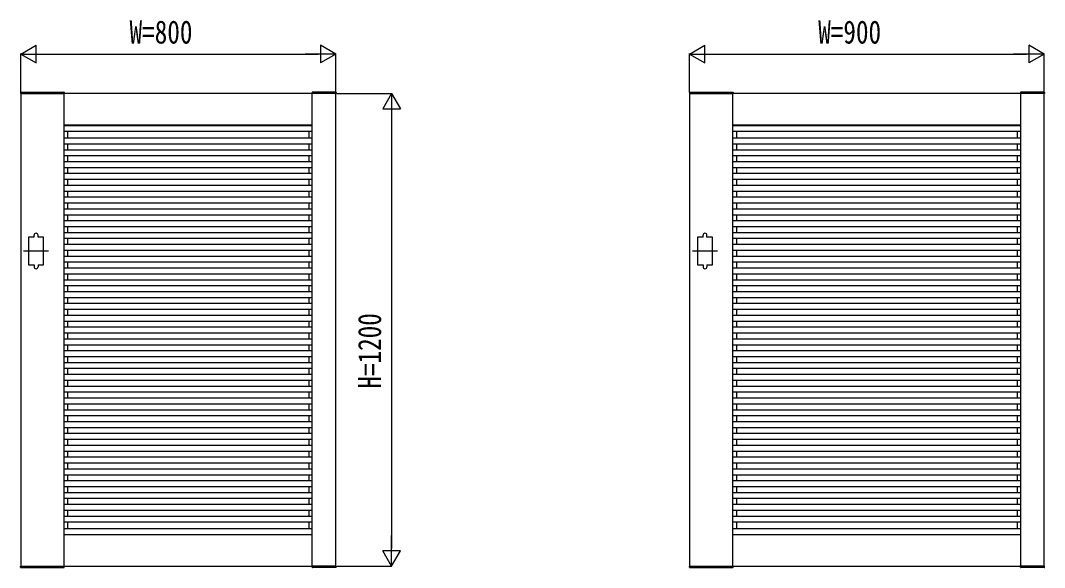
# Model space of a CAD drawing. Units: millimetres, scale not verified. Extents: x -8410 to 8410, y -5940 to 5940.
# Drawn here: x 710 to 3309, y 815 to 2204 of the extents above; entities that cross this region are included whole.
import ezdxf
from ezdxf.enums import TextEntityAlignment as Align

# ---------------------------------------------------------------- set-up
doc = ezdxf.new("R2010")
doc.units = ezdxf.units.MM
doc.header["$LTSCALE"] = 30
for name, color, linetype in [('0-2_YKK_11', 7, 'Continuous'), ('0-3_YKK_A1', 4, 'Continuous'), ('0-4_YKK_D', 6, 'Continuous')]:
    doc.layers.add(name, color=color, linetype=linetype)
doc.styles.add('ＭＳ ゴシック', font='')
doc.styles.get('ＭＳ ゴシック').set_extended_font_data('MS Gothic')

msp = doc.modelspace()

# ---------------------------------------------------------------- linework, layer by layer
at = {"layer": '0-2_YKK_11'}
for p, q in [((821, 818.47), (821, 2018.47)), ((1451, 818.47), (1451, 2018.47)), ((2518.35, 818.47), (2518.35, 2018.47)), ((3248.35, 818.47), (3248.35, 2018.47)), ((821, 1938.47), (1451, 1938.47)), ((2518.35, 1938.47), (3248.35, 1938.47)), ((821, 898.47), (1451, 898.47)), ((2518.35, 898.47), (3248.35, 898.47))]:
    msp.add_line(p, q, dxfattribs=at)
for points in [[(711, 2018.47), (711, 818.47), (1511, 818.47), (1511, 2018.47)], [(2408.35, 2018.47), (2408.35, 818.47), (3308.35, 818.47), (3308.35, 2018.47)]]:
    msp.add_lwpolyline(points, close=True, dxfattribs=at)
at = {"layer": '0-3_YKK_A1'}
for p, q in [((710.63, 2021.02), (710.5, 2018.47)), ((710.5, 2018.47), (821.5, 2018.47)), ((711.63, 2021.97), (820.37, 2021.97)), ((821.37, 2021.02), (821.5, 2018.47)), ((1450.63, 2021.02), (1450.5, 2018.47)), ((1511.5, 2018.47), (1450.5, 2018.47)), ((1510.37, 2021.97), (1451.63, 2021.97)), ((1511.37, 2021.02), (1511.5, 2018.47)), ((2407.99, 2021.02), (2407.85, 2018.47)), ((2407.85, 2018.47), (2518.85, 2018.47)), ((2408.98, 2021.97), (2517.72, 2021.97)), ((2518.72, 2021.02), (2518.85, 2018.47)), ((3247.99, 2021.02), (3247.85, 2018.47)), ((3308.85, 2018.47), (3247.85, 2018.47)), ((3307.72, 2021.97), (3248.98, 2021.97)), ((3308.72, 2021.02), (3308.85, 2018.47)), ((821, 1937.37), (1451, 1937.37)), ((829.8, 1938.47), (829.8, 1937.37)), ((1442.2, 1938.47), (1442.2, 1937.37)), ((2518.35, 1937.37), (3248.35, 1937.37)), ((2527.15, 1938.47), (2527.15, 1937.37)), ((3239.55, 1938.47), (3239.55, 1937.37)), ((821, 1922.37), (1451, 1922.37)), ((821, 1905.67), (1451, 1905.67)), ((829.8, 1922.37), (829.8, 1905.67)), ((1442.2, 1922.37), (1442.2, 1905.67)), ((2518.35, 1922.37), (3248.35, 1922.37)), ((2518.35, 1905.67), (3248.35, 1905.67)), ((2527.15, 1922.37), (2527.15, 1905.67)), ((3239.55, 1922.37), (3239.55, 1905.67)), ((821, 1890.67), (1451, 1890.67)), ((821, 1875.67), (1451, 1875.67)), ((829.8, 1890.67), (829.8, 1875.67)), ((1442.2, 1890.67), (1442.2, 1875.67)), ((2518.35, 1890.67), (3248.35, 1890.67)), ((2518.35, 1875.67), (3248.35, 1875.67)), ((2527.15, 1890.67), (2527.15, 1875.67)), ((3239.55, 1890.67), (3239.55, 1875.67)), ((821, 1860.67), (1451, 1860.67)), ((821, 1845.67), (1451, 1845.67)), ((829.8, 1860.67), (829.8, 1845.67)), ((1442.2, 1860.67), (1442.2, 1845.67)), ((2518.35, 1860.67), (3248.35, 1860.67)), ((2518.35, 1845.67), (3248.35, 1845.67)), ((2527.15, 1860.67), (2527.15, 1845.67)), ((3239.55, 1860.67), (3239.55, 1845.67)), ((821, 1830.67), (1451, 1830.67)), ((829.8, 1830.67), (829.8, 1815.67)), ((1442.2, 1830.67), (1442.2, 1815.67)), ((2518.35, 1830.67), (3248.35, 1830.67)), ((2527.15, 1830.67), (2527.15, 1815.67)), ((3239.55, 1830.67), (3239.55, 1815.67)), ((821, 1815.67), (1451, 1815.67)), ((821, 1800.67), (1451, 1800.67)), ((829.8, 1800.67), (829.8, 1785.67)), ((1442.2, 1800.67), (1442.2, 1785.67)), ((2518.35, 1815.67), (3248.35, 1815.67)), ((2518.35, 1800.67), (3248.35, 1800.67)), ((2527.15, 1800.67), (2527.15, 1785.67)), ((3239.55, 1800.67), (3239.55, 1785.67)), ((821, 1785.67), (1451, 1785.67)), ((821, 1770.67), (1451, 1770.67)), ((829.8, 1770.67), (829.8, 1755.67)), ((1442.2, 1770.67), (1442.2, 1755.67)), ((2518.35, 1785.67), (3248.35, 1785.67)), ((2518.35, 1770.67), (3248.35, 1770.67)), ((2527.15, 1770.67), (2527.15, 1755.67)), ((3239.55, 1770.67), (3239.55, 1755.67)), ((821, 1755.67), (1451, 1755.67)), ((2518.35, 1755.67), (3248.35, 1755.67)), ((821, 1740.67), (1451, 1740.67)), ((821, 1725.67), (1451, 1725.67)), ((829.8, 1740.67), (829.8, 1725.67)), ((1442.2, 1740.67), (1442.2, 1725.67)), ((2518.35, 1740.67), (3248.35, 1740.67)), ((2518.35, 1725.67), (3248.35, 1725.67)), ((2527.15, 1740.67), (2527.15, 1725.67)), ((3239.55, 1740.67), (3239.55, 1725.67)), ((821, 1710.67), (1451, 1710.67)), ((821, 1695.67), (1451, 1695.67)), ((829.8, 1710.67), (829.8, 1695.67)), ((1442.2, 1710.67), (1442.2, 1695.67)), ((2518.35, 1710.67), (3248.35, 1710.67)), ((2518.35, 1695.67), (3248.35, 1695.67)), ((2527.15, 1710.67), (2527.15, 1695.67)), ((3239.55, 1710.67), (3239.55, 1695.67)), ((821, 1680.67), (1451, 1680.67)), ((821, 1665.67), (1451, 1665.67)), ((829.8, 1680.67), (829.8, 1665.67)), ((1442.2, 1680.67), (1442.2, 1665.67)), ((2518.35, 1680.67), (3248.35, 1680.67)), ((2518.35, 1665.67), (3248.35, 1665.67)), ((2527.15, 1680.67), (2527.15, 1665.67)), ((3239.55, 1680.67), (3239.55, 1665.67)), ((745, 1653.47), (745, 1658.47)), ((755, 1653.47), (755, 1658.47)), ((821, 1650.67), (1451, 1650.67)), ((829.8, 1650.67), (829.8, 1635.67)), ((1442.2, 1650.67), (1442.2, 1635.67)), ((2442.35, 1653.47), (2442.35, 1658.47)), ((2452.35, 1653.47), (2452.35, 1658.47)), ((2518.35, 1650.67), (3248.35, 1650.67)), ((2527.15, 1650.67), (2527.15, 1635.67)), ((3239.55, 1650.67), (3239.55, 1635.67)), ((781.5, 1618.47), (718.5, 1618.47)), ((821, 1635.67), (1451, 1635.67)), ((821, 1620.67), (1451, 1620.67)), ((829.8, 1620.67), (829.8, 1605.67)), ((1442.2, 1620.67), (1442.2, 1605.67)), ((2478.85, 1618.47), (2415.85, 1618.47)), ((2518.35, 1635.67), (3248.35, 1635.67)), ((2518.35, 1620.67), (3248.35, 1620.67)), ((2527.15, 1620.67), (2527.15, 1605.67)), ((3239.55, 1620.67), (3239.55, 1605.67)), ((821, 1605.67), (1451, 1605.67)), ((821, 1590.67), (1451, 1590.67)), ((829.8, 1590.67), (829.8, 1575.67)), ((1442.2, 1590.67), (1442.2, 1575.67)), ((2518.35, 1605.67), (3248.35, 1605.67)), ((2518.35, 1590.67), (3248.35, 1590.67)), ((2527.15, 1590.67), (2527.15, 1575.67)), ((3239.55, 1590.67), (3239.55, 1575.67)), ((745, 1583.47), (745, 1578.47)), ((755, 1583.47), (755, 1578.47)), ((821, 1575.67), (1451, 1575.67)), ((821, 1560.67), (1451, 1560.67)), ((829.8, 1560.67), (829.8, 1545.67)), ((1442.2, 1560.67), (1442.2, 1545.67)), ((2442.35, 1583.47), (2442.35, 1578.47)), ((2452.35, 1583.47), (2452.35, 1578.47)), ((2518.35, 1575.67), (3248.35, 1575.67)), ((2518.35, 1560.67), (3248.35, 1560.67)), ((2527.15, 1560.67), (2527.15, 1545.67)), ((3239.55, 1560.67), (3239.55, 1545.67)), ((821, 1545.67), (1451, 1545.67)), ((2518.35, 1545.67), (3248.35, 1545.67)), ((821, 1530.67), (1451, 1530.67)), ((821, 1515.67), (1451, 1515.67)), ((829.8, 1530.67), (829.8, 1515.67)), ((1442.2, 1530.67), (1442.2, 1515.67)), ((2518.35, 1530.67), (3248.35, 1530.67)), ((2518.35, 1515.67), (3248.35, 1515.67)), ((2527.15, 1530.67), (2527.15, 1515.67)), ((3239.55, 1530.67), (3239.55, 1515.67)), ((821, 1500.67), (1451, 1500.67)), ((821, 1485.67), (1451, 1485.67)), ((829.8, 1500.67), (829.8, 1485.67)), ((1442.2, 1500.67), (1442.2, 1485.67)), ((2518.35, 1500.67), (3248.35, 1500.67)), ((2518.35, 1485.67), (3248.35, 1485.67)), ((2527.15, 1500.67), (2527.15, 1485.67)), ((3239.55, 1500.67), (3239.55, 1485.67)), ((821, 1470.67), (1451, 1470.67)), ((821, 1455.67), (1451, 1455.67)), ((829.8, 1470.67), (829.8, 1455.67)), ((1442.2, 1470.67), (1442.2, 1455.67)), ((2518.35, 1470.67), (3248.35, 1470.67)), ((2518.35, 1455.67), (3248.35, 1455.67)), ((2527.15, 1470.67), (2527.15, 1455.67)), ((3239.55, 1470.67), (3239.55, 1455.67)), ((821, 1440.67), (1451, 1440.67)), ((829.8, 1440.67), (829.8, 1425.67)), ((1442.2, 1440.67), (1442.2, 1425.67)), ((2518.35, 1440.67), (3248.35, 1440.67)), ((2527.15, 1440.67), (2527.15, 1425.67)), ((3239.55, 1440.67), (3239.55, 1425.67)), ((821, 1425.67), (1451, 1425.67)), ((821, 1410.67), (1451, 1410.67)), ((829.8, 1410.67), (829.8, 1395.67)), ((1442.2, 1410.67), (1442.2, 1395.67)), ((2518.35, 1425.67), (3248.35, 1425.67)), ((2518.35, 1410.67), (3248.35, 1410.67)), ((2527.15, 1410.67), (2527.15, 1395.67)), ((3239.55, 1410.67), (3239.55, 1395.67)), ((821, 1395.67), (1451, 1395.67)), ((821, 1380.67), (1451, 1380.67)), ((829.8, 1380.67), (829.8, 1365.67)), ((1442.2, 1380.67), (1442.2, 1365.67)), ((2518.35, 1395.67), (3248.35, 1395.67)), ((2518.35, 1380.67), (3248.35, 1380.67)), ((2527.15, 1380.67), (2527.15, 1365.67)), ((3239.55, 1380.67), (3239.55, 1365.67)), ((821, 1365.67), (1451, 1365.67)), ((2518.35, 1365.67), (3248.35, 1365.67)), ((821, 1350.67), (1451, 1350.67)), ((821, 1335.67), (1451, 1335.67)), ((829.8, 1350.67), (829.8, 1335.67)), ((1442.2, 1350.67), (1442.2, 1335.67)), ((2518.35, 1350.67), (3248.35, 1350.67)), ((2518.35, 1335.67), (3248.35, 1335.67)), ((2527.15, 1350.67), (2527.15, 1335.67)), ((3239.55, 1350.67), (3239.55, 1335.67)), ((821, 1320.67), (1451, 1320.67)), ((821, 1305.67), (1451, 1305.67)), ((829.8, 1320.67), (829.8, 1305.67)), ((1442.2, 1320.67), (1442.2, 1305.67)), ((2518.35, 1320.67), (3248.35, 1320.67)), ((2518.35, 1305.67), (3248.35, 1305.67)), ((2527.15, 1320.67), (2527.15, 1305.67)), ((3239.55, 1320.67), (3239.55, 1305.67)), ((821, 1290.67), (1451, 1290.67)), ((821, 1275.67), (1451, 1275.67)), ((829.8, 1290.67), (829.8, 1275.67)), ((1442.2, 1290.67), (1442.2, 1275.67)), ((2518.35, 1290.67), (3248.35, 1290.67)), ((2518.35, 1275.67), (3248.35, 1275.67)), ((2527.15, 1290.67), (2527.15, 1275.67)), ((3239.55, 1290.67), (3239.55, 1275.67)), ((821, 1260.67), (1451, 1260.67)), ((829.8, 1260.67), (829.8, 1245.67)), ((1442.2, 1260.67), (1442.2, 1245.67)), ((2518.35, 1260.67), (3248.35, 1260.67)), ((2527.15, 1260.67), (2527.15, 1245.67)), ((3239.55, 1260.67), (3239.55, 1245.67)), ((821, 1245.67), (1451, 1245.67)), ((821, 1230.67), (1451, 1230.67)), ((829.8, 1230.67), (829.8, 1215.67)), ((1442.2, 1230.67), (1442.2, 1215.67)), ((2518.35, 1245.67), (3248.35, 1245.67)), ((2518.35, 1230.67), (3248.35, 1230.67)), ((2527.15, 1230.67), (2527.15, 1215.67)), ((3239.55, 1230.67), (3239.55, 1215.67)), ((821, 1215.67), (1451, 1215.67)), ((821, 1200.67), (1451, 1200.67)), ((829.8, 1200.67), (829.8, 1185.67)), ((1442.2, 1200.67), (1442.2, 1185.67)), ((2518.35, 1215.67), (3248.35, 1215.67)), ((2518.35, 1200.67), (3248.35, 1200.67)), ((2527.15, 1200.67), (2527.15, 1185.67)), ((3239.55, 1200.67), (3239.55, 1185.67)), ((821, 1185.67), (1451, 1185.67)), ((821, 1170.67), (1451, 1170.67)), ((829.8, 1170.67), (829.8, 1155.67)), ((1442.2, 1170.67), (1442.2, 1155.67)), ((2518.35, 1185.67), (3248.35, 1185.67)), ((2518.35, 1170.67), (3248.35, 1170.67)), ((2527.15, 1170.67), (2527.15, 1155.67)), ((3239.55, 1170.67), (3239.55, 1155.67)), ((821, 1155.67), (1451, 1155.67)), ((2518.35, 1155.67), (3248.35, 1155.67)), ((821, 1140.67), (1451, 1140.67)), ((821, 1125.67), (1451, 1125.67)), ((829.8, 1140.67), (829.8, 1125.67)), ((1442.2, 1140.67), (1442.2, 1125.67)), ((2518.35, 1140.67), (3248.35, 1140.67)), ((2518.35, 1125.67), (3248.35, 1125.67)), ((2527.15, 1140.67), (2527.15, 1125.67)), ((3239.55, 1140.67), (3239.55, 1125.67)), ((821, 1110.67), (1451, 1110.67)), ((821, 1095.67), (1451, 1095.67)), ((829.8, 1110.67), (829.8, 1095.67)), ((1442.2, 1110.67), (1442.2, 1095.67)), ((2518.35, 1110.67), (3248.35, 1110.67)), ((2518.35, 1095.67), (3248.35, 1095.67)), ((2527.15, 1110.67), (2527.15, 1095.67)), ((3239.55, 1110.67), (3239.55, 1095.67)), ((821, 1080.67), (1451, 1080.67)), ((821, 1065.67), (1451, 1065.67)), ((829.8, 1080.67), (829.8, 1065.67)), ((1442.2, 1080.67), (1442.2, 1065.67)), ((2518.35, 1080.67), (3248.35, 1080.67)), ((2518.35, 1065.67), (3248.35, 1065.67)), ((2527.15, 1080.67), (2527.15, 1065.67)), ((3239.55, 1080.67), (3239.55, 1065.67)), ((821, 1050.67), (1451, 1050.67)), ((829.8, 1050.67), (829.8, 1035.67)), ((1442.2, 1050.67), (1442.2, 1035.67)), ((2518.35, 1050.67), (3248.35, 1050.67)), ((2527.15, 1050.67), (2527.15, 1035.67)), ((3239.55, 1050.67), (3239.55, 1035.67)), ((821, 1035.67), (1451, 1035.67)), ((821, 1020.67), (1451, 1020.67)), ((829.8, 1020.67), (829.8, 1005.67)), ((1442.2, 1020.67), (1442.2, 1005.67)), ((2518.35, 1035.67), (3248.35, 1035.67)), ((2518.35, 1020.67), (3248.35, 1020.67)), ((2527.15, 1020.67), (2527.15, 1005.67)), ((3239.55, 1020.67), (3239.55, 1005.67)), ((821, 1005.67), (1451, 1005.67)), ((821, 990.67), (1451, 990.67)), ((829.8, 990.67), (829.8, 975.67)), ((1442.2, 990.67), (1442.2, 975.67)), ((2518.35, 1005.67), (3248.35, 1005.67)), ((2518.35, 990.67), (3248.35, 990.67)), ((2527.15, 990.67), (2527.15, 975.67)), ((3239.55, 990.67), (3239.55, 975.67)), ((821, 975.67), (1451, 975.67)), ((2518.35, 975.67), (3248.35, 975.67)), ((821, 960.67), (1451, 960.67)), ((821, 945.67), (1451, 945.67)), ((829.8, 960.67), (829.8, 945.67)), ((1442.2, 960.67), (1442.2, 945.67)), ((2518.35, 960.67), (3248.35, 960.67)), ((2518.35, 945.67), (3248.35, 945.67)), ((2527.15, 960.67), (2527.15, 945.67)), ((3239.55, 960.67), (3239.55, 945.67)), ((821, 930.67), (1451, 930.67)), ((821, 930.67), (1451, 930.67)), ((821, 913.97), (1451, 913.97)), ((829.8, 930.67), (829.8, 913.97)), ((1442.2, 930.67), (1442.2, 913.97)), ((2518.35, 930.67), (3248.35, 930.67)), ((2518.35, 930.67), (3248.35, 930.67)), ((2518.35, 913.97), (3248.35, 913.97)), ((2527.15, 930.67), (2527.15, 913.97)), ((3239.55, 930.67), (3239.55, 913.97)), ((821, 898.97), (1451, 898.97)), ((829.8, 898.97), (829.8, 898.47)), ((1442.2, 898.97), (1442.2, 898.47)), ((2518.35, 898.97), (3248.35, 898.97)), ((2527.15, 898.97), (2527.15, 898.47)), ((3239.55, 898.97), (3239.55, 898.47)), ((710.5, 818.47), (821.5, 818.47)), ((710.63, 815.92), (710.5, 818.47)), ((711.63, 814.97), (820.37, 814.97)), ((821.37, 815.92), (821.5, 818.47)), ((1511.5, 818.47), (1450.5, 818.47)), ((1450.63, 815.92), (1450.5, 818.47)), ((1510.37, 814.97), (1451.63, 814.97)), ((1511.37, 815.92), (1511.5, 818.47)), ((2407.85, 818.47), (2518.85, 818.47)), ((2407.99, 815.92), (2407.85, 818.47)), ((2408.98, 814.97), (2517.72, 814.97)), ((2518.72, 815.92), (2518.85, 818.47)), ((3308.85, 818.47), (3247.85, 818.47)), ((3247.99, 815.92), (3247.85, 818.47)), ((3307.72, 814.97), (3248.98, 814.97)), ((3308.72, 815.92), (3308.85, 818.47))]:
    msp.add_line(p, q, dxfattribs=at)
for points in [[(745, 1653.47), (731, 1653.47), (731, 1583.47), (745, 1583.47)], [(755, 1583.47), (769, 1583.47), (769, 1653.47), (755, 1653.47)], [(2442.35, 1653.47), (2428.35, 1653.47), (2428.35, 1583.47), (2442.35, 1583.47)], [(2452.35, 1583.47), (2466.35, 1583.47), (2466.35, 1653.47), (2452.35, 1653.47)]]:
    msp.add_lwpolyline(points, dxfattribs=at)
for centre, radius, start, end in [((711.63, 2020.97), 1, 90, 177), ((820.37, 2020.97), 1, 3, 90), ((1451.63, 2020.97), 1, 90, 177), ((1510.37, 2020.97), 1, 3, 90), ((2408.98, 2020.97), 1, 90, 177), ((2517.72, 2020.97), 1, 3, 90), ((3248.98, 2020.97), 1, 90, 177), ((3307.72, 2020.97), 1, 3, 90), ((750, 1658.47), 5, 0, 180), ((2447.35, 1658.47), 5, 0, 180), ((750, 1578.47), 5, 180, 0), ((2447.35, 1578.47), 5, 180, 0), ((711.63, 815.97), 1, 183, 270), ((820.37, 815.97), 1, 270, 357), ((1451.63, 815.97), 1, 183, 270), ((1510.37, 815.97), 1, 270, 357), ((2408.98, 815.97), 1, 183, 270), ((2517.72, 815.97), 1, 270, 357), ((3248.98, 815.97), 1, 183, 270), ((3307.72, 815.97), 1, 270, 357)]:
    msp.add_arc(centre, radius, start, end, dxfattribs=at)
at = {"layer": '0-4_YKK_D'}
for p, q in [((711, 2118.47), (749.97, 2140.97)), ((749.97, 2095.97), (749.97, 2140.97)), ((1511, 2118.47), (1472.03, 2140.97)), ((1472.03, 2140.97), (1472.03, 2095.97)), ((2408.35, 2118.47), (2447.32, 2140.97)), ((2447.32, 2095.97), (2447.32, 2140.97)), ((3308.35, 2118.47), (3269.38, 2140.97)), ((3269.38, 2140.97), (3269.38, 2095.97)), ((711, 2020.47), (711, 2119.47)), ((711, 2118.47), (749.97, 2095.97)), ((711, 2118.47), (788.94, 2118.47)), ((756, 2118.47), (1466, 2118.47)), ((1511, 2118.47), (1433.06, 2118.47)), ((1511, 2118.47), (1472.03, 2095.97)), ((1511, 2020.47), (1511, 2119.47)), ((2408.35, 2020.47), (2408.35, 2119.47)), ((2408.35, 2118.47), (2447.32, 2095.97)), ((2408.35, 2118.47), (2486.29, 2118.47)), ((2453.35, 2118.47), (3263.35, 2118.47)), ((3308.35, 2118.47), (3230.41, 2118.47)), ((3308.35, 2118.47), (3269.38, 2095.97)), ((3308.35, 2020.47), (3308.35, 2119.47)), ((1513, 2018.47), (1653.02, 2018.47)), ((1652.02, 2018.47), (1629.52, 1979.5)), ((1652.02, 2018.47), (1674.52, 1979.5)), ((1652.02, 2018.47), (1652.02, 1940.53)), ((1629.52, 1979.5), (1674.52, 1979.5)), ((1652.02, 1973.47), (1652.02, 863.47)), ((1652.02, 818.47), (1652.02, 896.41)), ((1652.02, 818.47), (1629.52, 857.44)), ((1674.52, 857.44), (1629.52, 857.44)), ((1652.02, 818.47), (1674.52, 857.44)), ((1513, 818.47), (1653.02, 818.47))]:
    msp.add_line(p, q, dxfattribs=at)

# ---------------------------------------------------------------- texts
at = {"layer": '0-4_YKK_D', "style": 'ＭＳ ゴシック', "width": 0.8}
for s, p in [('W=800', (987.27, 2127.47)), ('W=900', (2734.62, 2127.47))]:
    msp.add_text(s, height=58.65, dxfattribs=at).set_placement(p, align=Align.BOTTOM_LEFT)
msp.add_text('H=1200', height=58.65, rotation=90, dxfattribs=at).set_placement((1643.02, 1269.14), align=Align.BOTTOM_LEFT)

doc.saveas('drawing.dxf')
